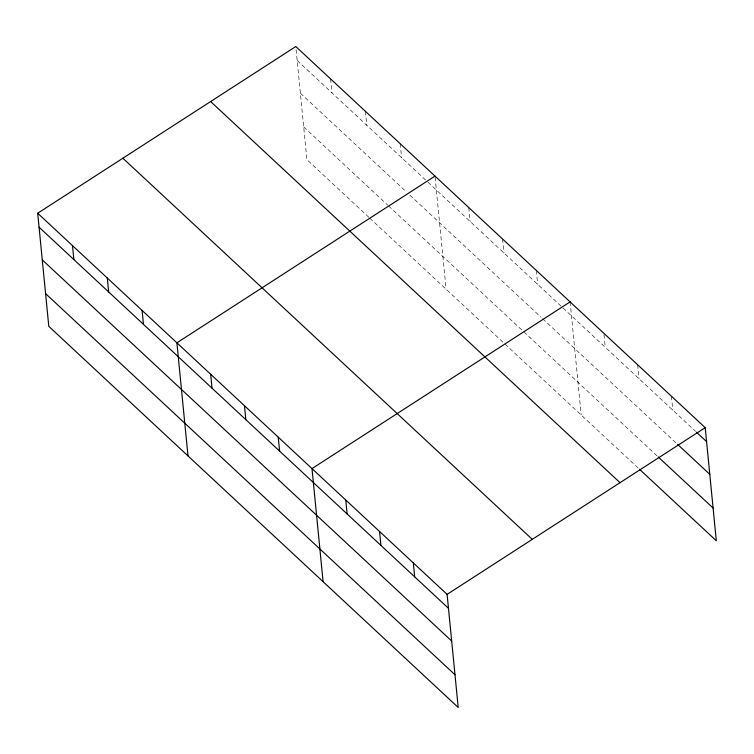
<?xml version="1.0" encoding="UTF-8"?>
<svg xmlns="http://www.w3.org/2000/svg" width="754" height="754" viewBox="0 0 754 754"><rect width="100%" height="100%" fill="white"/><g stroke="black" fill="none" stroke-linecap="round" stroke-linejoin="round"><path stroke-width="0.57" stroke-dasharray="3.77 2.83" d="M297.17 60.471L427.037 181.365M427.886 182.157L562.182 307.189M563.031 307.971L695.603 431.392M300.384 93.194L406.472 191.968M409.874 195.126L540.91 317.114M542.597 318.688L676.008 442.89M303.683 126.908L387.716 205.135M388.564 205.927L657.365 456.161M368.857 217.312L306.897 159.631L295.804 46.531M369.705 218.104L638.619 468.451M671.437 396.227L672.804 410.167M637.658 364.785L639.024 378.725M604.001 334.503L605.245 347.283M570.109 301.892L581.193 414.992M536.33 270.45L537.696 284.39M502.55 239.009L503.926 252.948M468.781 207.557L470.147 221.506M435.115 177.275L446.095 289.216M400.204 143.722L401.571 157.661M365.407 111.328L366.774 125.268M330.601 78.925L331.967 92.865"/><path stroke-width="1.13" d="M37.7 213.231L447.103 594.369L458.196 707.469L48.793 326.331L37.7 213.231L295.804 46.531L705.207 427.669L716.3 540.769L639.458 469.233M435.001 176.116L176.898 342.816L187.991 455.916M570.109 301.892L312.005 468.592L323.089 581.692M447.103 594.369L705.207 427.669M696.442 432.174L706.573 441.608M677.695 444.464L709.787 474.332M658.204 456.952L713.096 508.045M210.63 101.545L620.033 482.683M122.874 158.217L532.277 539.355M39.067 227.171L448.47 608.308M42.271 259.894L451.684 641.032M45.579 293.608L454.982 674.745M413.333 562.927L414.7 576.867M379.554 531.485L380.921 545.425M345.775 500.034L347.142 513.983M278.226 437.15L279.593 451.09M244.447 405.709L245.813 419.648M210.677 374.257L212.044 388.206M142.101 310.422L143.467 324.361M107.294 278.028L108.67 291.968M72.497 245.625L73.864 259.564"/></g></svg>
